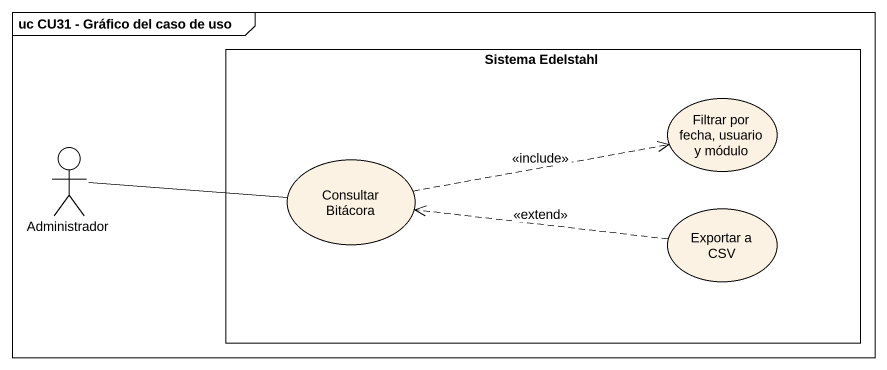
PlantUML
@startuml
mainframe uc CU31 - Gráfico del caso de uso
rectangle "Sistema Edelstahl" as Sistema_Edelstahl {
  usecase "Filtrar por fecha, usuario y módulo" as Filtrar_por_fecha_usuario_y
  usecase "Consultar Bitácora" as Consultar_Bitácora
  usecase "Exportar a CSV" as Exportar_a_CSV
}
actor Administrador
Administrador -right- Consultar_Bitácora
Consultar_Bitácora .right.> Filtrar_por_fecha_usuario_y : <<include>>
Exportar_a_CSV .left.> Consultar_Bitácora : <<extend>>
@enduml
